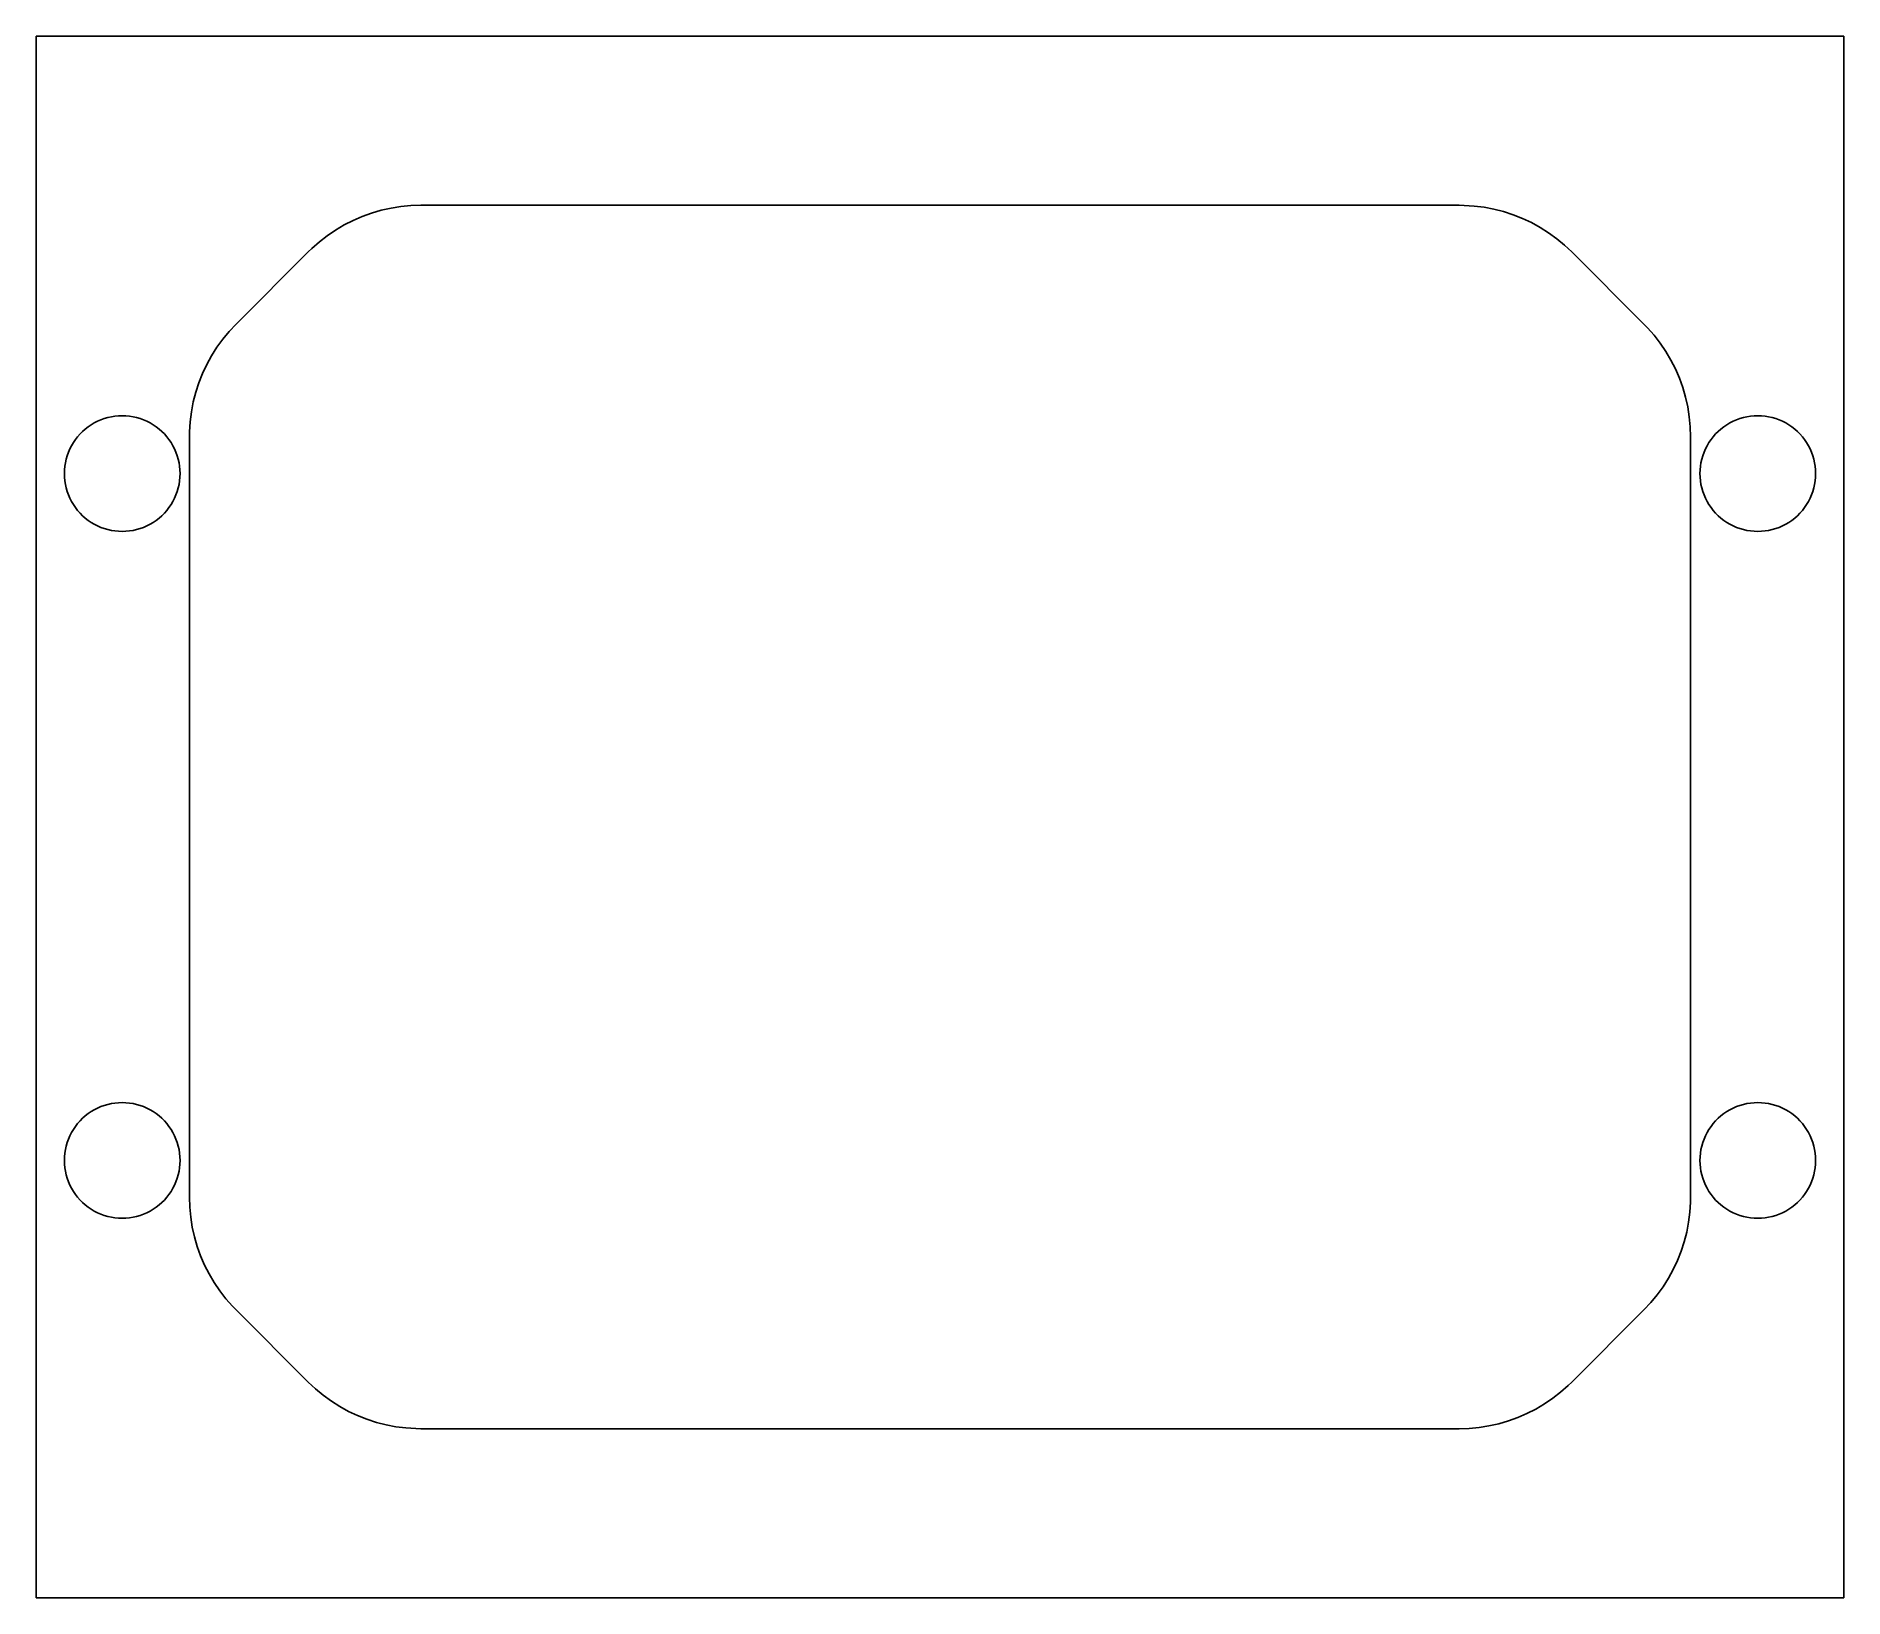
# Model space of a CAD drawing. Header units: metres. Extents: x -62 to 62, y -54 to 54.
import ezdxf

# ---------------------------------------------------------------- set-up
doc = ezdxf.new("R2010")
doc.units = ezdxf.units.M

msp = doc.modelspace()

# ---------------------------------------------------------------- linework, layer by layer
for p, q in [((62.5, 54), (-62.5, 54)), ((-62.5, 54), (-62.5, -54)), ((62.5, -54), (62.5, 54)), ((-41.2007, 40.9411), (-40.5849, 41.2549)), ((-40.5849, 41.2549), (-39.9507, 41.5293)), ((-39.9507, 41.5293), (-39.3006, 41.7634)), ((-39.3006, 41.7634), (-38.637, 41.9562)), ((-38.637, 41.9562), (-37.9626, 42.1069)), ((-37.9626, 42.1069), (-37.28, 42.215)), ((-37.28, 42.215), (-36.5921, 42.28)), ((-36.5921, 42.28), (-35.9014, 42.3018)), ((-35.9014, 42.3018), (35.9014, 42.3018)), ((35.9014, 42.3018), (36.2469, 42.2963)), ((36.2469, 42.2963), (36.9366, 42.2529)), ((36.9366, 42.2529), (37.6221, 42.1663)), ((37.6221, 42.1663), (38.3009, 42.0368)), ((38.3009, 42.0368), (38.9703, 41.865)), ((38.9703, 41.865), (39.6275, 41.6514)), ((39.6275, 41.6514), (40.27, 41.3971)), ((40.27, 41.3971), (40.8953, 41.1028)), ((-42.913, 39.7774), (-42.367, 40.2009)), ((-42.367, 40.2009), (-41.7955, 40.5894)), ((-41.7955, 40.5894), (-41.2007, 40.9411)), ((40.8953, 41.1028), (41.5008, 40.7699)), ((41.5008, 40.7699), (42.0843, 40.3996)), ((42.0843, 40.3996), (42.6433, 39.9935)), ((-48.6795, 34.0799), (-43.6795, 39.0799)), ((-43.6795, 39.0799), (-43.4314, 39.3204)), ((-43.4314, 39.3204), (-42.913, 39.7774)), ((42.6433, 39.9935), (43.1758, 39.553)), ((43.1758, 39.553), (43.6795, 39.0799)), ((43.6795, 39.0799), (48.6795, 34.0799)), ((-49.1526, 33.5762), (-48.6795, 34.0799)), ((48.6795, 34.0799), (48.92, 33.8318)), ((48.92, 33.8318), (49.377, 33.3134)), ((-49.9993, 32.4847), (-49.5931, 33.0437)), ((-49.5931, 33.0437), (-49.1526, 33.5762)), ((49.377, 33.3134), (49.8006, 32.7674)), ((49.8006, 32.7674), (50.189, 32.1958)), ((-50.9967, 30.6704), (-50.7024, 31.2957)), ((-50.7024, 31.2957), (-50.3695, 31.9012)), ((-50.3695, 31.9012), (-49.9993, 32.4847)), ((50.189, 32.1958), (50.5407, 31.601)), ((50.5407, 31.601), (50.8545, 30.9853)), ((-51.4646, 29.3707), (-51.2511, 30.0279)), ((-51.2511, 30.0279), (-50.9967, 30.6704)), ((50.8545, 30.9853), (51.1289, 30.3511)), ((51.1289, 30.3511), (51.363, 29.7009)), ((-51.6364, 28.7013), (-51.4646, 29.3707)), ((51.363, 29.7009), (51.5558, 29.0374)), ((51.5558, 29.0374), (51.7065, 28.3629)), ((-58.0225, 27.4691), (-57.7861, 27.5542)), ((-57.7861, 27.5542), (-57.5448, 27.6243)), ((-57.5448, 27.6243), (-57.2995, 27.6791)), ((-57.2995, 27.6791), (-57.0513, 27.7184)), ((-57.0513, 27.7184), (-56.8011, 27.7421)), ((-56.8011, 27.7421), (-56.55, 27.75)), ((-56.55, 27.75), (-56.2988, 27.7421)), ((-56.2988, 27.7421), (-56.0487, 27.7184)), ((-56.0487, 27.7184), (-55.8005, 27.6791)), ((-55.8005, 27.6791), (-55.5552, 27.6243)), ((-55.5552, 27.6243), (-55.3139, 27.5542)), ((-55.3139, 27.5542), (-55.0775, 27.4691)), ((-51.8526, 27.3369), (-51.7659, 28.0225)), ((-51.7659, 28.0225), (-51.6364, 28.7013)), ((51.7065, 28.3629), (51.8146, 27.6804)), ((51.8146, 27.6804), (51.8797, 26.9924)), ((55.0775, 27.4691), (55.3139, 27.5542)), ((55.3139, 27.5542), (55.5552, 27.6243)), ((55.5552, 27.6243), (55.8005, 27.6791)), ((55.8005, 27.6791), (56.0487, 27.7184)), ((56.0487, 27.7184), (56.2988, 27.7421)), ((56.2988, 27.7421), (56.55, 27.75)), ((56.55, 27.75), (56.8011, 27.7421)), ((56.8011, 27.7421), (57.0513, 27.7184)), ((57.0513, 27.7184), (57.2995, 27.6791)), ((57.2995, 27.6791), (57.5448, 27.6243)), ((57.5448, 27.6243), (57.7861, 27.5542)), ((57.7861, 27.5542), (58.0225, 27.4691)), ((-59.7861, 26.1011), (-59.632, 26.2997)), ((-59.632, 26.2997), (-59.4659, 26.4882)), ((-59.4659, 26.4882), (-59.2882, 26.6659)), ((-59.2882, 26.6659), (-59.0997, 26.832)), ((-59.0997, 26.832), (-58.9011, 26.9861)), ((-58.9011, 26.9861), (-58.6933, 27.1273)), ((-58.6933, 27.1273), (-58.477, 27.2552)), ((-58.477, 27.2552), (-58.2531, 27.3693)), ((-58.2531, 27.3693), (-58.0225, 27.4691)), ((-55.0775, 27.4691), (-54.8469, 27.3693)), ((-54.8469, 27.3693), (-54.623, 27.2552)), ((-54.623, 27.2552), (-54.4067, 27.1273)), ((-54.4067, 27.1273), (-54.1989, 26.9861)), ((-54.1989, 26.9861), (-54.0003, 26.832)), ((-54.0003, 26.832), (-53.8118, 26.6659)), ((-53.8118, 26.6659), (-53.6341, 26.4882)), ((-53.6341, 26.4882), (-53.4679, 26.2997)), ((-53.4679, 26.2997), (-53.3139, 26.1011)), ((-51.9014, 26.3018), (-51.8959, 26.6473)), ((-51.9014, -26.3018), (-51.9014, 26.3018)), ((-51.8959, 26.6473), (-51.8526, 27.3369)), ((51.8797, 26.9924), (51.9014, 26.3018)), ((51.9014, 26.3018), (51.9014, -26.3018)), ((53.3139, 26.1011), (53.4679, 26.2997)), ((53.4679, 26.2997), (53.6341, 26.4882)), ((53.6341, 26.4882), (53.8118, 26.6659)), ((53.8118, 26.6659), (54.0003, 26.832)), ((54.0003, 26.832), (54.1989, 26.9861)), ((54.1989, 26.9861), (54.4067, 27.1273)), ((54.4067, 27.1273), (54.623, 27.2552)), ((54.623, 27.2552), (54.8469, 27.3693)), ((54.8469, 27.3693), (55.0775, 27.4691)), ((58.0225, 27.4691), (58.2531, 27.3693)), ((58.2531, 27.3693), (58.477, 27.2552)), ((58.477, 27.2552), (58.6933, 27.1273)), ((58.6933, 27.1273), (58.9011, 26.9861)), ((58.9011, 26.9861), (59.0997, 26.832)), ((59.0997, 26.832), (59.2882, 26.6659)), ((59.2882, 26.6659), (59.4659, 26.4882)), ((59.4659, 26.4882), (59.632, 26.2997)), ((59.632, 26.2997), (59.7861, 26.1011)), ((-60.3542, 24.9861), (-60.2691, 25.2225)), ((-60.2691, 25.2225), (-60.1693, 25.4531)), ((-60.1693, 25.4531), (-60.0552, 25.677)), ((-60.0552, 25.677), (-59.9273, 25.8933)), ((-59.9273, 25.8933), (-59.7861, 26.1011)), ((-53.3139, 26.1011), (-53.1727, 25.8933)), ((-53.1727, 25.8933), (-53.0448, 25.677)), ((-53.0448, 25.677), (-52.9307, 25.4531)), ((-52.9307, 25.4531), (-52.8309, 25.2225)), ((-52.8309, 25.2225), (-52.7458, 24.9861)), ((52.7458, 24.9861), (52.8309, 25.2225)), ((52.8309, 25.2225), (52.9307, 25.4531)), ((52.9307, 25.4531), (53.0448, 25.677)), ((53.0448, 25.677), (53.1727, 25.8933)), ((53.1727, 25.8933), (53.3139, 26.1011)), ((59.7861, 26.1011), (59.9273, 25.8933)), ((59.9273, 25.8933), (60.0552, 25.677)), ((60.0552, 25.677), (60.1693, 25.4531)), ((60.1693, 25.4531), (60.2691, 25.2225)), ((60.2691, 25.2225), (60.3542, 24.9861)), ((-60.55, 23.75), (-60.5421, 24.0012)), ((-60.5421, 23.4988), (-60.55, 23.75)), ((-60.5421, 24.0012), (-60.5184, 24.2513)), ((-60.5184, 24.2513), (-60.4791, 24.4995)), ((-60.4791, 24.4995), (-60.4243, 24.7448)), ((-60.4243, 24.7448), (-60.3542, 24.9861)), ((-52.7458, 24.9861), (-52.6757, 24.7448)), ((-52.6757, 24.7448), (-52.6208, 24.4995)), ((-52.6208, 24.4995), (-52.5815, 24.2513)), ((-52.5815, 24.2513), (-52.5579, 24.0012)), ((-52.5579, 24.0012), (-52.55, 23.75)), ((-52.55, 23.75), (-52.5579, 23.4988)), ((52.55, 23.75), (52.5579, 24.0012)), ((52.5579, 23.4988), (52.55, 23.75)), ((52.5579, 24.0012), (52.5815, 24.2513)), ((52.5815, 24.2513), (52.6208, 24.4995)), ((52.6208, 24.4995), (52.6757, 24.7448)), ((52.6757, 24.7448), (52.7458, 24.9861)), ((60.3542, 24.9861), (60.4243, 24.7448)), ((60.4243, 24.7448), (60.4791, 24.4995)), ((60.4791, 24.4995), (60.5184, 24.2513)), ((60.5184, 24.2513), (60.5421, 24.0012)), ((60.5421, 24.0012), (60.55, 23.75)), ((60.55, 23.75), (60.5421, 23.4988)), ((-60.5184, 23.2487), (-60.5421, 23.4988)), ((-60.4791, 23.0005), (-60.5184, 23.2487)), ((-60.4243, 22.7552), (-60.4791, 23.0005)), ((-60.3542, 22.5139), (-60.4243, 22.7552)), ((-60.2691, 22.2775), (-60.3542, 22.5139)), ((-52.7458, 22.5139), (-52.8309, 22.2775)), ((-52.6757, 22.7552), (-52.7458, 22.5139)), ((-52.6208, 23.0005), (-52.6757, 22.7552)), ((-52.5815, 23.2487), (-52.6208, 23.0005)), ((-52.5579, 23.4988), (-52.5815, 23.2487)), ((52.5815, 23.2487), (52.5579, 23.4988)), ((52.6208, 23.0005), (52.5815, 23.2487)), ((52.6757, 22.7552), (52.6208, 23.0005)), ((52.7458, 22.5139), (52.6757, 22.7552)), ((52.8309, 22.2775), (52.7458, 22.5139)), ((60.3542, 22.5139), (60.2691, 22.2775)), ((60.4243, 22.7552), (60.3542, 22.5139)), ((60.4791, 23.0005), (60.4243, 22.7552)), ((60.5184, 23.2487), (60.4791, 23.0005)), ((60.5421, 23.4988), (60.5184, 23.2487)), ((-60.1693, 22.0469), (-60.2691, 22.2775)), ((-60.0552, 21.823), (-60.1693, 22.0469)), ((-59.9273, 21.6067), (-60.0552, 21.823)), ((-59.7861, 21.3988), (-59.9273, 21.6067)), ((-59.632, 21.2003), (-59.7861, 21.3988)), ((-53.3139, 21.3988), (-53.4679, 21.2003)), ((-53.1727, 21.6067), (-53.3139, 21.3988)), ((-53.0448, 21.823), (-53.1727, 21.6067)), ((-52.9307, 22.0469), (-53.0448, 21.823)), ((-52.8309, 22.2775), (-52.9307, 22.0469)), ((52.9307, 22.0469), (52.8309, 22.2775)), ((53.0448, 21.823), (52.9307, 22.0469)), ((53.1727, 21.6067), (53.0448, 21.823)), ((53.3139, 21.3988), (53.1727, 21.6067)), ((53.4679, 21.2003), (53.3139, 21.3988)), ((59.7861, 21.3988), (59.632, 21.2003)), ((59.9273, 21.6067), (59.7861, 21.3988)), ((60.0552, 21.823), (59.9273, 21.6067)), ((60.1693, 22.0469), (60.0552, 21.823)), ((60.2691, 22.2775), (60.1693, 22.0469)), ((-59.4659, 21.0118), (-59.632, 21.2003)), ((-59.2882, 20.8341), (-59.4659, 21.0118)), ((-59.0997, 20.6679), (-59.2882, 20.8341)), ((-58.9011, 20.5139), (-59.0997, 20.6679)), ((-58.6933, 20.3727), (-58.9011, 20.5139)), ((-58.477, 20.2448), (-58.6933, 20.3727)), ((-58.2531, 20.1307), (-58.477, 20.2448)), ((-58.0225, 20.0309), (-58.2531, 20.1307)), ((-57.7861, 19.9458), (-58.0225, 20.0309)), ((-55.0775, 20.0309), (-55.3139, 19.9458)), ((-54.8469, 20.1307), (-55.0775, 20.0309)), ((-54.623, 20.2448), (-54.8469, 20.1307)), ((-54.4067, 20.3727), (-54.623, 20.2448)), ((-54.1989, 20.5139), (-54.4067, 20.3727)), ((-54.0003, 20.6679), (-54.1989, 20.5139)), ((-53.8118, 20.8341), (-54.0003, 20.6679)), ((-53.6341, 21.0118), (-53.8118, 20.8341)), ((-53.4679, 21.2003), (-53.6341, 21.0118)), ((53.6341, 21.0118), (53.4679, 21.2003)), ((53.8118, 20.8341), (53.6341, 21.0118)), ((54.0003, 20.6679), (53.8118, 20.8341)), ((54.1989, 20.5139), (54.0003, 20.6679)), ((54.4067, 20.3727), (54.1989, 20.5139)), ((54.623, 20.2448), (54.4067, 20.3727)), ((54.8469, 20.1307), (54.623, 20.2448)), ((55.0775, 20.0309), (54.8469, 20.1307)), ((55.3139, 19.9458), (55.0775, 20.0309)), ((58.0225, 20.0309), (57.7861, 19.9458)), ((58.2531, 20.1307), (58.0225, 20.0309)), ((58.477, 20.2448), (58.2531, 20.1307)), ((58.6933, 20.3727), (58.477, 20.2448)), ((58.9011, 20.5139), (58.6933, 20.3727)), ((59.0997, 20.6679), (58.9011, 20.5139)), ((59.2882, 20.8341), (59.0997, 20.6679)), ((59.4659, 21.0118), (59.2882, 20.8341)), ((59.632, 21.2003), (59.4659, 21.0118)), ((-57.5448, 19.8757), (-57.7861, 19.9458)), ((-57.2995, 19.8208), (-57.5448, 19.8757)), ((-57.0513, 19.7815), (-57.2995, 19.8208)), ((-56.8011, 19.7579), (-57.0513, 19.7815)), ((-56.55, 19.75), (-56.8011, 19.7579)), ((-56.2988, 19.7579), (-56.55, 19.75)), ((-56.0487, 19.7815), (-56.2988, 19.7579)), ((-55.8005, 19.8208), (-56.0487, 19.7815)), ((-55.5552, 19.8757), (-55.8005, 19.8208)), ((-55.3139, 19.9458), (-55.5552, 19.8757)), ((55.5552, 19.8757), (55.3139, 19.9458)), ((55.8005, 19.8208), (55.5552, 19.8757)), ((56.0487, 19.7815), (55.8005, 19.8208)), ((56.2988, 19.7579), (56.0487, 19.7815)), ((56.55, 19.75), (56.2988, 19.7579)), ((56.8011, 19.7579), (56.55, 19.75)), ((57.0513, 19.7815), (56.8011, 19.7579)), ((57.2995, 19.8208), (57.0513, 19.7815)), ((57.5448, 19.8757), (57.2995, 19.8208)), ((57.7861, 19.9458), (57.5448, 19.8757)), ((-58.0225, -20.0309), (-57.7861, -19.9458)), ((-57.7861, -19.9458), (-57.5448, -19.8757)), ((-57.5448, -19.8757), (-57.2995, -19.8208)), ((-57.2995, -19.8208), (-57.0513, -19.7815)), ((-57.0513, -19.7815), (-56.8011, -19.7579)), ((-56.8011, -19.7579), (-56.55, -19.75)), ((-56.55, -19.75), (-56.2988, -19.7579)), ((-56.2988, -19.7579), (-56.0487, -19.7815)), ((-56.0487, -19.7815), (-55.8005, -19.8208)), ((-55.8005, -19.8208), (-55.5552, -19.8757)), ((-55.5552, -19.8757), (-55.3139, -19.9458)), ((-55.3139, -19.9458), (-55.0775, -20.0309)), ((55.0775, -20.0309), (55.3139, -19.9458)), ((55.3139, -19.9458), (55.5552, -19.8757)), ((55.5552, -19.8757), (55.8005, -19.8208)), ((55.8005, -19.8208), (56.0487, -19.7815)), ((56.0487, -19.7815), (56.2988, -19.7579)), ((56.2988, -19.7579), (56.55, -19.75)), ((56.55, -19.75), (56.8011, -19.7579)), ((56.8011, -19.7579), (57.0513, -19.7815)), ((57.0513, -19.7815), (57.2995, -19.8208)), ((57.2995, -19.8208), (57.5448, -19.8757)), ((57.5448, -19.8757), (57.7861, -19.9458)), ((57.7861, -19.9458), (58.0225, -20.0309)), ((-59.7861, -21.3988), (-59.632, -21.2003)), ((-59.632, -21.2003), (-59.4659, -21.0118)), ((-59.4659, -21.0118), (-59.2882, -20.8341)), ((-59.2882, -20.8341), (-59.0997, -20.6679)), ((-59.0997, -20.6679), (-58.9011, -20.5139)), ((-58.9011, -20.5139), (-58.6933, -20.3727)), ((-58.6933, -20.3727), (-58.477, -20.2448)), ((-58.477, -20.2448), (-58.2531, -20.1307)), ((-58.2531, -20.1307), (-58.0225, -20.0309)), ((-55.0775, -20.0309), (-54.8469, -20.1307)), ((-54.8469, -20.1307), (-54.623, -20.2448)), ((-54.623, -20.2448), (-54.4067, -20.3727)), ((-54.4067, -20.3727), (-54.1989, -20.5139)), ((-54.1989, -20.5139), (-54.0003, -20.6679)), ((-54.0003, -20.6679), (-53.8118, -20.8341)), ((-53.8118, -20.8341), (-53.6341, -21.0118)), ((-53.6341, -21.0118), (-53.4679, -21.2003)), ((-53.4679, -21.2003), (-53.3139, -21.3988)), ((53.3139, -21.3988), (53.4679, -21.2003)), ((53.4679, -21.2003), (53.6341, -21.0118)), ((53.6341, -21.0118), (53.8118, -20.8341)), ((53.8118, -20.8341), (54.0003, -20.6679)), ((54.0003, -20.6679), (54.1989, -20.5139)), ((54.1989, -20.5139), (54.4067, -20.3727)), ((54.4067, -20.3727), (54.623, -20.2448)), ((54.623, -20.2448), (54.8469, -20.1307)), ((54.8469, -20.1307), (55.0775, -20.0309)), ((58.0225, -20.0309), (58.2531, -20.1307)), ((58.2531, -20.1307), (58.477, -20.2448)), ((58.477, -20.2448), (58.6933, -20.3727)), ((58.6933, -20.3727), (58.9011, -20.5139)), ((58.9011, -20.5139), (59.0997, -20.6679)), ((59.0997, -20.6679), (59.2882, -20.8341)), ((59.2882, -20.8341), (59.4659, -21.0118)), ((59.4659, -21.0118), (59.632, -21.2003)), ((59.632, -21.2003), (59.7861, -21.3988)), ((-60.3542, -22.5139), (-60.2691, -22.2775)), ((-60.2691, -22.2775), (-60.1693, -22.0469)), ((-60.1693, -22.0469), (-60.0552, -21.823)), ((-60.0552, -21.823), (-59.9273, -21.6067)), ((-59.9273, -21.6067), (-59.7861, -21.3988)), ((-53.3139, -21.3988), (-53.1727, -21.6067)), ((-53.1727, -21.6067), (-53.0448, -21.823)), ((-53.0448, -21.823), (-52.9307, -22.0469)), ((-52.9307, -22.0469), (-52.8309, -22.2775)), ((-52.8309, -22.2775), (-52.7458, -22.5139)), ((52.7458, -22.5139), (52.8309, -22.2775)), ((52.8309, -22.2775), (52.9307, -22.0469)), ((52.9307, -22.0469), (53.0448, -21.823)), ((53.0448, -21.823), (53.1727, -21.6067)), ((53.1727, -21.6067), (53.3139, -21.3988)), ((59.7861, -21.3988), (59.9273, -21.6067)), ((59.9273, -21.6067), (60.0552, -21.823)), ((60.0552, -21.823), (60.1693, -22.0469)), ((60.1693, -22.0469), (60.2691, -22.2775)), ((60.2691, -22.2775), (60.3542, -22.5139)), ((-60.55, -23.75), (-60.5421, -23.4988)), ((-60.5421, -24.0012), (-60.55, -23.75)), ((-60.5421, -23.4988), (-60.5184, -23.2487)), ((-60.5184, -23.2487), (-60.4791, -23.0005)), ((-60.4791, -23.0005), (-60.4243, -22.7552)), ((-60.4243, -22.7552), (-60.3542, -22.5139)), ((-52.7458, -22.5139), (-52.6757, -22.7552)), ((-52.6757, -22.7552), (-52.6208, -23.0005)), ((-52.6208, -23.0005), (-52.5815, -23.2487)), ((-52.5815, -23.2487), (-52.5579, -23.4988)), ((-52.5579, -23.4988), (-52.55, -23.75)), ((-52.55, -23.75), (-52.5579, -24.0012)), ((52.55, -23.75), (52.5579, -23.4988)), ((52.5579, -24.0012), (52.55, -23.75)), ((52.5579, -23.4988), (52.5815, -23.2487)), ((52.5815, -23.2487), (52.6208, -23.0005)), ((52.6208, -23.0005), (52.6757, -22.7552)), ((52.6757, -22.7552), (52.7458, -22.5139)), ((60.3542, -22.5139), (60.4243, -22.7552)), ((60.4243, -22.7552), (60.4791, -23.0005)), ((60.4791, -23.0005), (60.5184, -23.2487)), ((60.5184, -23.2487), (60.5421, -23.4988)), ((60.5421, -23.4988), (60.55, -23.75)), ((60.55, -23.75), (60.5421, -24.0012)), ((-60.5184, -24.2513), (-60.5421, -24.0012)), ((-60.4791, -24.4995), (-60.5184, -24.2513)), ((-60.4243, -24.7448), (-60.4791, -24.4995)), ((-60.3542, -24.9861), (-60.4243, -24.7448)), ((-60.2691, -25.2225), (-60.3542, -24.9861)), ((-52.7458, -24.9861), (-52.8309, -25.2225)), ((-52.6757, -24.7448), (-52.7458, -24.9861)), ((-52.6208, -24.4995), (-52.6757, -24.7448)), ((-52.5815, -24.2513), (-52.6208, -24.4995)), ((-52.5579, -24.0012), (-52.5815, -24.2513)), ((52.5815, -24.2513), (52.5579, -24.0012)), ((52.6208, -24.4995), (52.5815, -24.2513)), ((52.6757, -24.7448), (52.6208, -24.4995)), ((52.7458, -24.9861), (52.6757, -24.7448)), ((52.8309, -25.2225), (52.7458, -24.9861)), ((60.3542, -24.9861), (60.2691, -25.2225)), ((60.4243, -24.7448), (60.3542, -24.9861)), ((60.4791, -24.4995), (60.4243, -24.7448)), ((60.5184, -24.2513), (60.4791, -24.4995)), ((60.5421, -24.0012), (60.5184, -24.2513)), ((-60.1693, -25.4531), (-60.2691, -25.2225)), ((-60.0552, -25.677), (-60.1693, -25.4531)), ((-59.9273, -25.8933), (-60.0552, -25.677)), ((-59.7861, -26.1011), (-59.9273, -25.8933)), ((-59.632, -26.2997), (-59.7861, -26.1011)), ((-53.3139, -26.1011), (-53.4679, -26.2997)), ((-53.1727, -25.8933), (-53.3139, -26.1011)), ((-53.0448, -25.677), (-53.1727, -25.8933)), ((-52.9307, -25.4531), (-53.0448, -25.677)), ((-52.8309, -25.2225), (-52.9307, -25.4531)), ((52.9307, -25.4531), (52.8309, -25.2225)), ((53.0448, -25.677), (52.9307, -25.4531)), ((53.1727, -25.8933), (53.0448, -25.677)), ((53.3139, -26.1011), (53.1727, -25.8933)), ((53.4679, -26.2997), (53.3139, -26.1011)), ((59.7861, -26.1011), (59.632, -26.2997)), ((59.9273, -25.8933), (59.7861, -26.1011)), ((60.0552, -25.677), (59.9273, -25.8933)), ((60.1693, -25.4531), (60.0552, -25.677)), ((60.2691, -25.2225), (60.1693, -25.4531)), ((-59.4659, -26.4882), (-59.632, -26.2997)), ((-59.2882, -26.6659), (-59.4659, -26.4882)), ((-59.0997, -26.832), (-59.2882, -26.6659)), ((-58.9011, -26.9861), (-59.0997, -26.832)), ((-58.6933, -27.1273), (-58.9011, -26.9861)), ((-58.477, -27.2552), (-58.6933, -27.1273)), ((-58.2531, -27.3693), (-58.477, -27.2552)), ((-58.0225, -27.4691), (-58.2531, -27.3693)), ((-57.7861, -27.5542), (-58.0225, -27.4691)), ((-55.0775, -27.4691), (-55.3139, -27.5542)), ((-54.8469, -27.3693), (-55.0775, -27.4691)), ((-54.623, -27.2552), (-54.8469, -27.3693)), ((-54.4067, -27.1273), (-54.623, -27.2552)), ((-54.1989, -26.9861), (-54.4067, -27.1273)), ((-54.0003, -26.832), (-54.1989, -26.9861)), ((-53.8118, -26.6659), (-54.0003, -26.832)), ((-53.6341, -26.4882), (-53.8118, -26.6659)), ((-53.4679, -26.2997), (-53.6341, -26.4882)), ((-51.8797, -26.9924), (-51.9014, -26.3018)), ((-51.8146, -27.6804), (-51.8797, -26.9924)), ((51.8526, -27.3369), (51.7659, -28.0225)), ((51.8959, -26.6473), (51.8526, -27.3369)), ((51.9014, -26.3018), (51.8959, -26.6473)), ((53.6341, -26.4882), (53.4679, -26.2997)), ((53.8118, -26.6659), (53.6341, -26.4882)), ((54.0003, -26.832), (53.8118, -26.6659)), ((54.1989, -26.9861), (54.0003, -26.832)), ((54.4067, -27.1273), (54.1989, -26.9861)), ((54.623, -27.2552), (54.4067, -27.1273)), ((54.8469, -27.3693), (54.623, -27.2552)), ((55.0775, -27.4691), (54.8469, -27.3693)), ((55.3139, -27.5542), (55.0775, -27.4691)), ((58.0225, -27.4691), (57.7861, -27.5542)), ((58.2531, -27.3693), (58.0225, -27.4691)), ((58.477, -27.2552), (58.2531, -27.3693)), ((58.6933, -27.1273), (58.477, -27.2552)), ((58.9011, -26.9861), (58.6933, -27.1273)), ((59.0997, -26.832), (58.9011, -26.9861)), ((59.2882, -26.6659), (59.0997, -26.832)), ((59.4659, -26.4882), (59.2882, -26.6659)), ((59.632, -26.2997), (59.4659, -26.4882)), ((-57.5448, -27.6243), (-57.7861, -27.5542)), ((-57.2995, -27.6791), (-57.5448, -27.6243)), ((-57.0513, -27.7184), (-57.2995, -27.6791)), ((-56.8011, -27.7421), (-57.0513, -27.7184)), ((-56.55, -27.75), (-56.8011, -27.7421)), ((-56.2988, -27.7421), (-56.55, -27.75)), ((-56.0487, -27.7184), (-56.2988, -27.7421)), ((-55.8005, -27.6791), (-56.0487, -27.7184)), ((-55.5552, -27.6243), (-55.8005, -27.6791)), ((-55.3139, -27.5542), (-55.5552, -27.6243)), ((-51.7065, -28.3629), (-51.8146, -27.6804)), ((-51.5558, -29.0374), (-51.7065, -28.3629)), ((51.6364, -28.7013), (51.4646, -29.3707)), ((51.7659, -28.0225), (51.6364, -28.7013)), ((55.5552, -27.6243), (55.3139, -27.5542)), ((55.8005, -27.6791), (55.5552, -27.6243)), ((56.0487, -27.7184), (55.8005, -27.6791)), ((56.2988, -27.7421), (56.0487, -27.7184)), ((56.55, -27.75), (56.2988, -27.7421)), ((56.8011, -27.7421), (56.55, -27.75)), ((57.0513, -27.7184), (56.8011, -27.7421)), ((57.2995, -27.6791), (57.0513, -27.7184)), ((57.5448, -27.6243), (57.2995, -27.6791)), ((57.7861, -27.5542), (57.5448, -27.6243)), ((-51.363, -29.7009), (-51.5558, -29.0374)), ((-51.1289, -30.3511), (-51.363, -29.7009)), ((51.4646, -29.3707), (51.2511, -30.0279)), ((-50.8545, -30.9853), (-51.1289, -30.3511)), ((-50.5407, -31.601), (-50.8545, -30.9853)), ((50.9967, -30.6704), (50.7024, -31.2957)), ((51.2511, -30.0279), (50.9967, -30.6704)), ((-50.189, -32.1958), (-50.5407, -31.601)), ((-49.8006, -32.7674), (-50.189, -32.1958)), ((49.9993, -32.4847), (49.5931, -33.0437)), ((50.3695, -31.9012), (49.9993, -32.4847)), ((50.7024, -31.2957), (50.3695, -31.9012)), ((-49.377, -33.3134), (-49.8006, -32.7674)), ((-48.92, -33.8318), (-49.377, -33.3134)), ((49.1526, -33.5762), (48.6795, -34.0799)), ((49.5931, -33.0437), (49.1526, -33.5762)), ((-48.6795, -34.0799), (-48.92, -33.8318)), ((-43.6795, -39.0799), (-48.6795, -34.0799)), ((48.6795, -34.0799), (43.6795, -39.0799)), ((-43.1758, -39.553), (-43.6795, -39.0799)), ((-42.6433, -39.9935), (-43.1758, -39.553)), ((-42.0843, -40.3996), (-42.6433, -39.9935)), ((42.913, -39.7774), (42.367, -40.2009)), ((43.4314, -39.3204), (42.913, -39.7774)), ((43.6795, -39.0799), (43.4314, -39.3204)), ((-41.5008, -40.7699), (-42.0843, -40.3996)), ((-40.8953, -41.1028), (-41.5008, -40.7699)), ((-40.27, -41.3971), (-40.8953, -41.1028)), ((41.2007, -40.9411), (40.5849, -41.2549)), ((41.7955, -40.5894), (41.2007, -40.9411)), ((42.367, -40.2009), (41.7955, -40.5894)), ((-39.6275, -41.6514), (-40.27, -41.3971)), ((-38.9703, -41.865), (-39.6275, -41.6514)), ((-38.3009, -42.0368), (-38.9703, -41.865)), ((-37.6221, -42.1663), (-38.3009, -42.0368)), ((-36.9366, -42.2529), (-37.6221, -42.1663)), ((-36.2469, -42.2963), (-36.9366, -42.2529)), ((-35.9014, -42.3018), (-36.2469, -42.2963)), ((35.9014, -42.3018), (-35.9014, -42.3018)), ((36.5921, -42.28), (35.9014, -42.3018)), ((37.28, -42.215), (36.5921, -42.28)), ((37.9626, -42.1069), (37.28, -42.215)), ((38.637, -41.9562), (37.9626, -42.1069)), ((39.3006, -41.7634), (38.637, -41.9562)), ((39.9507, -41.5293), (39.3006, -41.7634)), ((40.5849, -41.2549), (39.9507, -41.5293)), ((-62.5, -54), (62.5, -54))]:
    msp.add_line(p, q)

doc.saveas('drawing.dxf')
